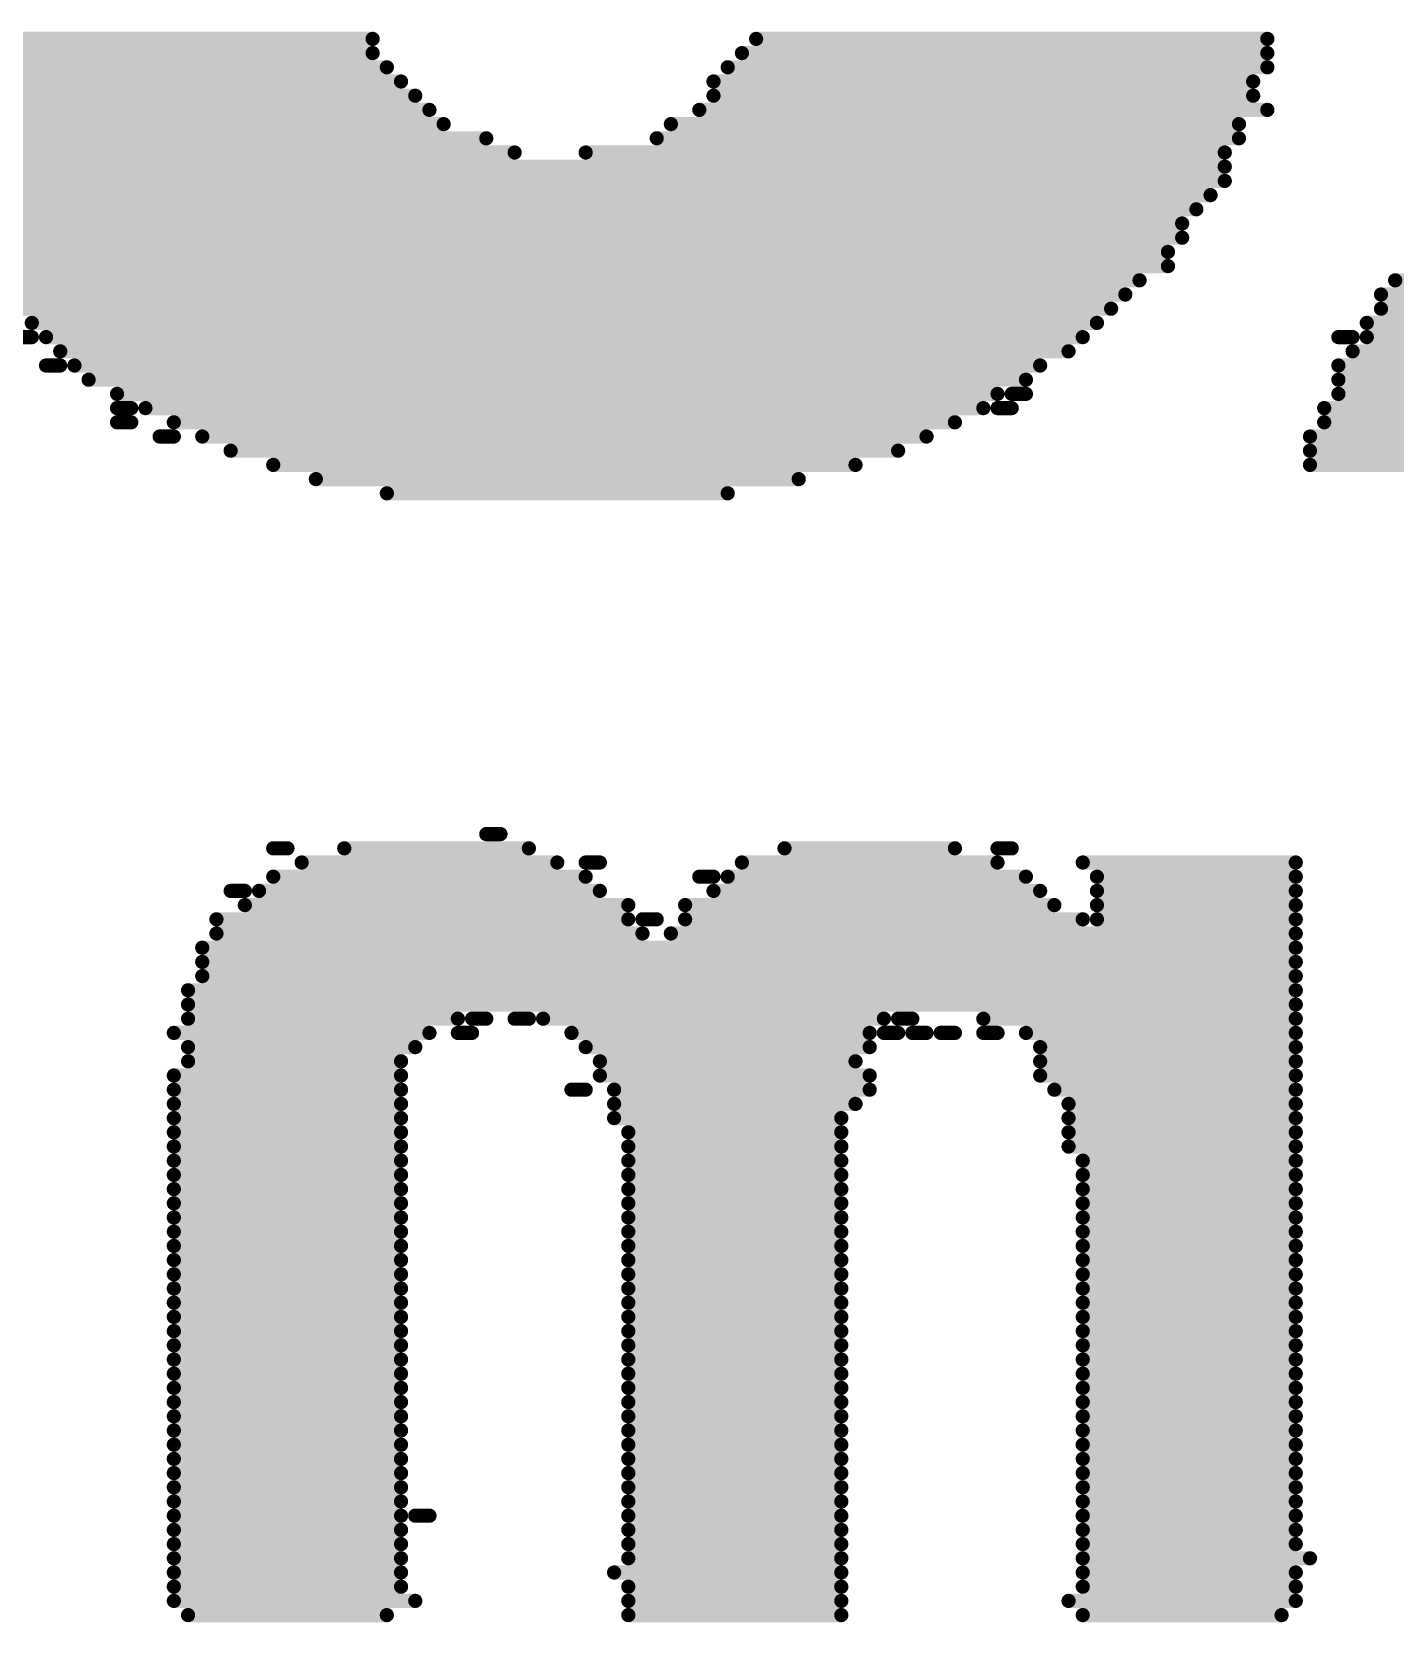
# Model space of a CAD drawing. Header units: millimetres. Extents: x -8 to 110, y -24 to 86.
# Drawn here: x 13.042 to 15.48, y 49.981 to 52.826 of the extents above; entities that cross this region are included whole.
import ezdxf

# ---------------------------------------------------------------- set-up
doc = ezdxf.new("R2010")
doc.units = ezdxf.units.MM
doc.layers.add('BottomOverlay', color=54, linetype='Continuous')

msp = doc.modelspace()

# ---------------------------------------------------------------- linework, layer by layer
at = {"layer": 'BottomOverlay', "const_width": 0.0254}
for points in [[(12.7114, 52.813), (13.6512, 52.813)], [(12.7114, 52.7876), (13.6512, 52.7876)], [(14.3116, 52.7876), (15.2514, 52.7876)], [(14.337, 52.813), (15.2514, 52.813)], [(12.7368, 52.7622), (13.6766, 52.7622)], [(14.2862, 52.7622), (15.2514, 52.7622)], [(12.7368, 52.7368), (13.702, 52.7368)], [(14.2608, 52.7368), (15.226, 52.7368)], [(12.7622, 52.7114), (13.7274, 52.7114)], [(14.2608, 52.7114), (15.226, 52.7114)], [(12.7622, 52.686), (13.7528, 52.686)], [(14.2354, 52.686), (15.2514, 52.686)], [(12.7876, 52.6606), (13.7782, 52.6606)], [(14.1846, 52.6606), (15.2006, 52.6606)], [(12.7876, 52.6352), (13.8544, 52.6352)], [(14.1592, 52.6352), (15.2006, 52.6352)], [(12.7876, 52.6098), (13.9052, 52.6098)], [(14.0322, 52.6098), (15.1752, 52.6098)], [(12.813, 52.5844), (15.1752, 52.5844)], [(12.813, 52.559), (15.1752, 52.559)], [(12.8384, 52.5336), (15.1498, 52.5336)], [(12.8638, 52.5082), (15.1244, 52.5082)], [(12.8638, 52.4828), (15.099, 52.4828)], [(12.8638, 52.4574), (15.099, 52.4574)], [(12.9146, 52.432), (15.0736, 52.432)], [(12.9146, 52.4066), (15.0736, 52.4066)], [(12.94, 52.3812), (15.0228, 52.3812)], [(15.48, 52.3812), (16.623, 52.3812)], [(12.9654, 52.3558), (14.9974, 52.3558)], [(15.4546, 52.3558), (16.623, 52.3558)], [(13.0162, 52.3304), (14.972, 52.3304)], [(13.0416, 52.305), (14.9466, 52.305)], [(15.4292, 52.305), (16.5976, 52.305)], [(15.4546, 52.3304), (16.5976, 52.3304)], [(13.0162, 52.2796), (13.0416, 52.2796)], [(13.067, 52.2796), (14.9212, 52.2796)], [(15.3784, 52.2796), (15.4038, 52.2796)], [(15.4292, 52.2796), (16.5722, 52.2796)], [(13.0924, 52.2542), (14.8958, 52.2542)], [(15.4038, 52.2542), (16.5468, 52.2542)], [(13.067, 52.2288), (13.0924, 52.2288)], [(13.1178, 52.2288), (14.845, 52.2288)], [(15.3784, 52.2288), (16.5722, 52.2288)], [(13.1432, 52.2034), (14.8196, 52.2034)], [(15.3784, 52.2034), (16.5214, 52.2034)], [(13.194, 52.178), (14.7688, 52.178)], [(14.7942, 52.178), (14.8196, 52.178)], [(15.3784, 52.178), (16.5214, 52.178)], [(13.194, 52.1526), (13.2194, 52.1526)], [(13.2448, 52.1526), (14.7434, 52.1526)], [(14.7688, 52.1526), (14.7942, 52.1526)], [(15.353, 52.1526), (16.496, 52.1526)], [(13.194, 52.1272), (13.2194, 52.1272)], [(13.2956, 52.1272), (14.6926, 52.1272)], [(15.353, 52.1272), (16.5214, 52.1272)], [(13.2702, 52.1018), (13.2956, 52.1018)], [(13.3464, 52.1018), (14.6418, 52.1018)], [(13.3972, 52.0764), (14.591, 52.0764)], [(15.3276, 52.1018), (16.4706, 52.1018)], [(15.3276, 52.0764), (16.4706, 52.0764)], [(13.4734, 52.051), (14.5148, 52.051)], [(15.3276, 52.051), (16.4452, 52.051)], [(13.5496, 52.0256), (14.4132, 52.0256)], [(13.6766, 52.0002), (14.2862, 52.0002)], [(13.4734, 51.3652), (13.4988, 51.3652)], [(13.6004, 51.3652), (13.9306, 51.3652)], [(13.8544, 51.3906), (13.8798, 51.3906)], [(14.3878, 51.3652), (14.6926, 51.3652)], [(14.7688, 51.3652), (14.7942, 51.3652)], [(13.5242, 51.3398), (13.9814, 51.3398)], [(14.0322, 51.3398), (14.0576, 51.3398)], [(14.3116, 51.3398), (14.7688, 51.3398)], [(14.9212, 51.3398), (15.3022, 51.3398)], [(13.4734, 51.3144), (14.0322, 51.3144)], [(14.2354, 51.3144), (14.2608, 51.3144)], [(14.2862, 51.3144), (14.8196, 51.3144)], [(14.9466, 51.3144), (15.3022, 51.3144)], [(13.3972, 51.289), (13.4226, 51.289)], [(13.448, 51.289), (14.0576, 51.289)], [(14.2608, 51.289), (14.845, 51.289)], [(14.9466, 51.289), (15.3022, 51.289)], [(13.4226, 51.2636), (14.1084, 51.2636)], [(14.21, 51.2636), (14.8704, 51.2636)], [(14.9466, 51.2636), (15.3022, 51.2636)], [(13.3718, 51.2382), (14.1084, 51.2382)], [(14.1338, 51.2382), (14.1592, 51.2382)], [(14.21, 51.2382), (14.9212, 51.2382)], [(14.9466, 51.2382), (15.3022, 51.2382)], [(13.3718, 51.2128), (14.1338, 51.2128)], [(14.1846, 51.2128), (15.3022, 51.2128)], [(13.3464, 51.1874), (15.3022, 51.1874)], [(13.3464, 51.162), (15.3022, 51.162)], [(13.321, 51.1112), (15.3022, 51.1112)], [(13.3464, 51.1366), (15.3022, 51.1366)], [(13.321, 51.0858), (15.3022, 51.0858)], [(13.321, 51.0604), (13.8036, 51.0604)], [(13.829, 51.0604), (13.8544, 51.0604)], [(13.9052, 51.0604), (13.9306, 51.0604)], [(13.956, 51.0604), (14.5656, 51.0604)], [(14.591, 51.0604), (14.6164, 51.0604)], [(14.7434, 51.0604), (15.3022, 51.0604)], [(13.2956, 51.035), (13.7528, 51.035)], [(13.8036, 51.035), (13.829, 51.035)], [(14.0068, 51.035), (14.5402, 51.035)], [(14.5656, 51.035), (14.591, 51.035)], [(14.6164, 51.035), (14.6418, 51.035)], [(14.6672, 51.035), (14.6926, 51.035)], [(14.7434, 51.035), (14.7688, 51.035)], [(14.8196, 51.035), (15.3022, 51.035)], [(13.321, 51.0096), (13.7274, 51.0096)], [(14.0322, 51.0096), (14.5402, 51.0096)], [(14.845, 51.0096), (15.3022, 51.0096)], [(13.321, 50.9842), (13.702, 50.9842)], [(14.0576, 50.9842), (14.5148, 50.9842)], [(14.845, 50.9842), (15.3022, 50.9842)], [(13.2956, 50.9588), (13.702, 50.9588)], [(14.0576, 50.9588), (14.5402, 50.9588)], [(14.845, 50.9588), (15.3022, 50.9588)], [(13.2956, 50.9334), (13.702, 50.9334)], [(14.0068, 50.9334), (14.0322, 50.9334)], [(14.083, 50.9334), (14.5402, 50.9334)], [(14.8704, 50.9334), (15.3022, 50.9334)], [(13.2956, 50.908), (13.702, 50.908)], [(13.2956, 50.8826), (13.702, 50.8826)], [(14.083, 50.908), (14.5148, 50.908)], [(14.083, 50.8826), (14.4894, 50.8826)], [(14.8958, 50.908), (15.3022, 50.908)], [(14.8958, 50.8826), (15.3022, 50.8826)], [(13.2956, 50.8572), (13.702, 50.8572)], [(14.1084, 50.8572), (14.4894, 50.8572)], [(14.8958, 50.8572), (15.3022, 50.8572)], [(13.2956, 50.8318), (13.702, 50.8318)], [(14.1084, 50.8318), (14.4894, 50.8318)], [(14.8958, 50.8318), (15.3022, 50.8318)], [(13.2956, 50.8064), (13.702, 50.8064)], [(14.1084, 50.8064), (14.4894, 50.8064)], [(14.9212, 50.8064), (15.3022, 50.8064)], [(13.2956, 50.781), (13.702, 50.781)], [(14.1084, 50.781), (14.4894, 50.781)], [(14.9212, 50.781), (15.3022, 50.781)], [(13.2956, 50.7556), (13.702, 50.7556)], [(14.1084, 50.7556), (14.4894, 50.7556)], [(14.9212, 50.7556), (15.3022, 50.7556)], [(13.2956, 50.7302), (13.702, 50.7302)], [(14.1084, 50.7302), (14.4894, 50.7302)], [(14.9212, 50.7302), (15.3022, 50.7302)], [(13.2956, 50.7048), (13.702, 50.7048)], [(14.1084, 50.7048), (14.4894, 50.7048)], [(14.9212, 50.7048), (15.3022, 50.7048)], [(13.2956, 50.6794), (13.702, 50.6794)], [(13.2956, 50.654), (13.702, 50.654)], [(14.1084, 50.6794), (14.4894, 50.6794)], [(14.1084, 50.654), (14.4894, 50.654)], [(14.9212, 50.6794), (15.3022, 50.6794)], [(14.9212, 50.654), (15.3022, 50.654)], [(13.2956, 50.6286), (13.702, 50.6286)], [(14.1084, 50.6286), (14.4894, 50.6286)], [(14.9212, 50.6286), (15.3022, 50.6286)], [(13.2956, 50.6032), (13.702, 50.6032)], [(14.1084, 50.6032), (14.4894, 50.6032)], [(14.9212, 50.6032), (15.3022, 50.6032)], [(13.2956, 50.5778), (13.702, 50.5778)], [(14.1084, 50.5778), (14.4894, 50.5778)], [(14.9212, 50.5778), (15.3022, 50.5778)], [(13.2956, 50.5524), (13.702, 50.5524)], [(14.1084, 50.5524), (14.4894, 50.5524)], [(14.9212, 50.5524), (15.3022, 50.5524)], [(13.2956, 50.527), (13.702, 50.527)], [(14.1084, 50.527), (14.4894, 50.527)], [(14.9212, 50.527), (15.3022, 50.527)], [(13.2956, 50.5016), (13.702, 50.5016)], [(14.1084, 50.5016), (14.4894, 50.5016)], [(14.9212, 50.5016), (15.3022, 50.5016)], [(13.2956, 50.4762), (13.702, 50.4762)], [(14.1084, 50.4762), (14.4894, 50.4762)], [(14.9212, 50.4762), (15.3022, 50.4762)], [(13.2956, 50.4508), (13.702, 50.4508)], [(14.1084, 50.4508), (14.4894, 50.4508)], [(14.9212, 50.4508), (15.3022, 50.4508)], [(13.2956, 50.4254), (13.702, 50.4254)], [(13.2956, 50.4), (13.702, 50.4)], [(14.1084, 50.4254), (14.4894, 50.4254)], [(14.1084, 50.4), (14.4894, 50.4)], [(14.9212, 50.4254), (15.3022, 50.4254)], [(14.9212, 50.4), (15.3022, 50.4)], [(13.2956, 50.3746), (13.702, 50.3746)], [(14.1084, 50.3746), (14.4894, 50.3746)], [(14.9212, 50.3746), (15.3022, 50.3746)], [(13.2956, 50.3492), (13.702, 50.3492)], [(14.1084, 50.3492), (14.4894, 50.3492)], [(14.9212, 50.3492), (15.3022, 50.3492)], [(13.2956, 50.3238), (13.702, 50.3238)], [(14.1084, 50.3238), (14.4894, 50.3238)], [(14.9212, 50.3238), (15.3022, 50.3238)], [(13.2956, 50.2984), (13.702, 50.2984)], [(14.1084, 50.2984), (14.4894, 50.2984)], [(14.9212, 50.2984), (15.3022, 50.2984)], [(13.2956, 50.273), (13.702, 50.273)], [(14.1084, 50.273), (14.4894, 50.273)], [(14.9212, 50.273), (15.3022, 50.273)], [(13.2956, 50.2476), (13.702, 50.2476)], [(14.1084, 50.2476), (14.4894, 50.2476)], [(14.9212, 50.2476), (15.3022, 50.2476)], [(13.2956, 50.2222), (13.702, 50.2222)], [(14.1084, 50.2222), (14.4894, 50.2222)], [(14.9212, 50.2222), (15.3022, 50.2222)], [(13.2956, 50.1968), (13.702, 50.1968)], [(13.2956, 50.1714), (13.702, 50.1714)], [(13.7274, 50.1714), (13.7528, 50.1714)], [(14.1084, 50.1968), (14.4894, 50.1968)], [(14.1084, 50.1714), (14.4894, 50.1714)], [(14.9212, 50.1968), (15.3022, 50.1968)], [(14.9212, 50.1714), (15.3022, 50.1714)], [(13.2956, 50.146), (13.702, 50.146)], [(14.1084, 50.146), (14.4894, 50.146)], [(14.9212, 50.146), (15.3022, 50.146)], [(13.2956, 50.1206), (13.702, 50.1206)], [(14.1084, 50.1206), (14.4894, 50.1206)], [(14.9212, 50.1206), (15.3022, 50.1206)], [(13.2956, 50.0952), (13.702, 50.0952)], [(14.1084, 50.0952), (14.4894, 50.0952)], [(14.9212, 50.0952), (15.3276, 50.0952)], [(13.2956, 50.0698), (13.702, 50.0698)], [(14.083, 50.0698), (14.4894, 50.0698)], [(14.9212, 50.0698), (15.3022, 50.0698)], [(13.2956, 50.0444), (13.702, 50.0444)], [(14.1084, 50.0444), (14.4894, 50.0444)], [(14.9212, 50.0444), (15.3022, 50.0444)], [(13.2956, 50.019), (13.7274, 50.019)], [(14.1084, 50.019), (14.4894, 50.019)], [(14.8958, 50.019), (15.3022, 50.019)], [(13.321, 49.9936), (13.6766, 49.9936)], [(14.1084, 49.9936), (14.4894, 49.9936)], [(14.9212, 49.9936), (15.2768, 49.9936)]]:
    msp.add_lwpolyline(points, dxfattribs=at)
at = {"layer": 'BottomOverlay', "const_width": 0.0127}
for points in [[(13.6449, 52.813, 1), (13.6576, 52.813, 1)], [(13.6449, 52.7876, 1), (13.6576, 52.7876, 1)], [(14.3053, 52.7876, 1), (14.318, 52.7876, 1)], [(14.3307, 52.813, 1), (14.3434, 52.813, 1)], [(15.2451, 52.813, 1), (15.2578, 52.813, 1)], [(15.2451, 52.7876, 1), (15.2578, 52.7876, 1)], [(13.6703, 52.7622, 1), (13.683, 52.7622, 1)], [(14.2799, 52.7622, 1), (14.2926, 52.7622, 1)], [(15.2451, 52.7622, 1), (15.2578, 52.7622, 1)], [(13.6957, 52.7368, 1), (13.7084, 52.7368, 1)], [(14.2545, 52.7368, 1), (14.2672, 52.7368, 1)], [(15.2197, 52.7368, 1), (15.2324, 52.7368, 1)], [(13.7211, 52.7114, 1), (13.7338, 52.7114, 1)], [(14.2545, 52.7114, 1), (14.2672, 52.7114, 1)], [(15.2197, 52.7114, 1), (15.2324, 52.7114, 1)], [(13.7465, 52.686, 1), (13.7592, 52.686, 1)], [(14.2291, 52.686, 1), (14.2418, 52.686, 1)], [(15.2451, 52.686, 1), (15.2578, 52.686, 1)], [(13.7719, 52.6606, 1), (13.7846, 52.6606, 1)], [(14.1783, 52.6606, 1), (14.191, 52.6606, 1)], [(15.1943, 52.6606, 1), (15.207, 52.6606, 1)], [(13.8481, 52.6352, 1), (13.8608, 52.6352, 1)], [(14.1529, 52.6352, 1), (14.1656, 52.6352, 1)], [(15.1943, 52.6352, 1), (15.207, 52.6352, 1)], [(13.8989, 52.6098, 1), (13.9116, 52.6098, 1)], [(14.0259, 52.6098, 1), (14.0386, 52.6098, 1)], [(15.1689, 52.6098, 1), (15.1816, 52.6098, 1)], [(15.1689, 52.5844, 1), (15.1816, 52.5844, 1)], [(15.1435, 52.5336, 1), (15.1562, 52.5336, 1)], [(15.1689, 52.559, 1), (15.1816, 52.559, 1)], [(15.1181, 52.5082, 1), (15.1308, 52.5082, 1)], [(15.0927, 52.4828, 1), (15.1054, 52.4828, 1)], [(15.0927, 52.4574, 1), (15.1054, 52.4574, 1)], [(15.0673, 52.432, 1), (15.08, 52.432, 1)], [(15.0673, 52.4066, 1), (15.08, 52.4066, 1)], [(15.0165, 52.3812, 1), (15.0292, 52.3812, 1)], [(15.4737, 52.3812, 1), (15.4864, 52.3812, 1)], [(14.9911, 52.3558, 1), (15.0038, 52.3558, 1)], [(15.4483, 52.3558, 1), (15.461, 52.3558, 1)], [(13.0353, 52.305, 1), (13.048, 52.305, 1)], [(14.9403, 52.305, 1), (14.953, 52.305, 1)], [(14.9657, 52.3304, 1), (14.9784, 52.3304, 1)], [(15.4229, 52.305, 1), (15.4356, 52.305, 1)], [(15.4483, 52.3304, 1), (15.461, 52.3304, 1)], [(13.0353, 52.2796, 1), (13.048, 52.2796, 1)], [(13.0607, 52.2796, 1), (13.0734, 52.2796, 1)], [(14.9149, 52.2796, 1), (14.9276, 52.2796, 1)], [(15.3721, 52.2796, 1), (15.3848, 52.2796, 1)], [(15.3975, 52.2796, 1), (15.4102, 52.2796, 1)], [(15.4229, 52.2796, 1), (15.4356, 52.2796, 1)], [(13.0861, 52.2542, 1), (13.0988, 52.2542, 1)], [(14.8895, 52.2542, 1), (14.9022, 52.2542, 1)], [(15.3975, 52.2542, 1), (15.4102, 52.2542, 1)], [(13.0607, 52.2288, 1), (13.0734, 52.2288, 1)], [(13.0861, 52.2288, 1), (13.0988, 52.2288, 1)], [(13.1115, 52.2288, 1), (13.1242, 52.2288, 1)], [(14.8387, 52.2288, 1), (14.8514, 52.2288, 1)], [(15.3721, 52.2288, 1), (15.3848, 52.2288, 1)], [(13.1369, 52.2034, 1), (13.1496, 52.2034, 1)], [(14.8133, 52.2034, 1), (14.826, 52.2034, 1)], [(15.3721, 52.2034, 1), (15.3848, 52.2034, 1)], [(13.1877, 52.178, 1), (13.2004, 52.178, 1)], [(14.7625, 52.178, 1), (14.7752, 52.178, 1)], [(14.7879, 52.178, 1), (14.8006, 52.178, 1)], [(14.8133, 52.178, 1), (14.826, 52.178, 1)], [(15.3721, 52.178, 1), (15.3848, 52.178, 1)], [(13.1877, 52.1526, 1), (13.2004, 52.1526, 1)], [(13.2131, 52.1526, 1), (13.2258, 52.1526, 1)], [(13.2385, 52.1526, 1), (13.2512, 52.1526, 1)], [(14.7371, 52.1526, 1), (14.7498, 52.1526, 1)], [(14.7625, 52.1526, 1), (14.7752, 52.1526, 1)], [(14.7879, 52.1526, 1), (14.8006, 52.1526, 1)], [(15.3467, 52.1526, 1), (15.3594, 52.1526, 1)], [(13.1877, 52.1272, 1), (13.2004, 52.1272, 1)], [(13.2131, 52.1272, 1), (13.2258, 52.1272, 1)], [(13.2893, 52.1272, 1), (13.302, 52.1272, 1)], [(14.6863, 52.1272, 1), (14.699, 52.1272, 1)], [(15.3467, 52.1272, 1), (15.3594, 52.1272, 1)], [(13.2639, 52.1018, 1), (13.2766, 52.1018, 1)], [(13.2893, 52.1018, 1), (13.302, 52.1018, 1)], [(13.3401, 52.1018, 1), (13.3528, 52.1018, 1)], [(13.3909, 52.0764, 1), (13.4036, 52.0764, 1)], [(14.5847, 52.0764, 1), (14.5974, 52.0764, 1)], [(14.6355, 52.1018, 1), (14.6482, 52.1018, 1)], [(15.3213, 52.1018, 1), (15.334, 52.1018, 1)], [(15.3213, 52.0764, 1), (15.334, 52.0764, 1)], [(13.4671, 52.051, 1), (13.4798, 52.051, 1)], [(14.5085, 52.051, 1), (14.5212, 52.051, 1)], [(15.3213, 52.051, 1), (15.334, 52.051, 1)], [(13.5433, 52.0256, 1), (13.556, 52.0256, 1)], [(14.4069, 52.0256, 1), (14.4196, 52.0256, 1)], [(13.6703, 52.0002, 1), (13.683, 52.0002, 1)], [(14.2799, 52.0002, 1), (14.2926, 52.0002, 1)], [(13.4671, 51.3652, 1), (13.4798, 51.3652, 1)], [(13.4925, 51.3652, 1), (13.5052, 51.3652, 1)], [(13.5941, 51.3652, 1), (13.6068, 51.3652, 1)], [(13.8481, 51.3906, 1), (13.8608, 51.3906, 1)], [(13.8735, 51.3906, 1), (13.8862, 51.3906, 1)], [(13.9243, 51.3652, 1), (13.937, 51.3652, 1)], [(14.3815, 51.3652, 1), (14.3942, 51.3652, 1)], [(14.6863, 51.3652, 1), (14.699, 51.3652, 1)], [(14.7625, 51.3652, 1), (14.7752, 51.3652, 1)], [(14.7879, 51.3652, 1), (14.8006, 51.3652, 1)], [(13.5179, 51.3398, 1), (13.5306, 51.3398, 1)], [(13.9751, 51.3398, 1), (13.9878, 51.3398, 1)], [(14.0259, 51.3398, 1), (14.0386, 51.3398, 1)], [(14.0513, 51.3398, 1), (14.064, 51.3398, 1)], [(14.3053, 51.3398, 1), (14.318, 51.3398, 1)], [(14.7625, 51.3398, 1), (14.7752, 51.3398, 1)], [(14.9149, 51.3398, 1), (14.9276, 51.3398, 1)], [(15.2959, 51.3398, 1), (15.3086, 51.3398, 1)], [(13.4671, 51.3144, 1), (13.4798, 51.3144, 1)], [(14.0259, 51.3144, 1), (14.0386, 51.3144, 1)], [(14.2291, 51.3144, 1), (14.2418, 51.3144, 1)], [(14.2545, 51.3144, 1), (14.2672, 51.3144, 1)], [(14.2799, 51.3144, 1), (14.2926, 51.3144, 1)], [(14.8133, 51.3144, 1), (14.826, 51.3144, 1)], [(14.9403, 51.3144, 1), (14.953, 51.3144, 1)], [(15.2959, 51.3144, 1), (15.3086, 51.3144, 1)], [(13.3909, 51.289, 1), (13.4036, 51.289, 1)], [(13.4163, 51.289, 1), (13.429, 51.289, 1)], [(13.4417, 51.289, 1), (13.4544, 51.289, 1)], [(14.0513, 51.289, 1), (14.064, 51.289, 1)], [(14.2545, 51.289, 1), (14.2672, 51.289, 1)], [(14.8387, 51.289, 1), (14.8514, 51.289, 1)], [(14.9403, 51.289, 1), (14.953, 51.289, 1)], [(15.2959, 51.289, 1), (15.3086, 51.289, 1)], [(13.4163, 51.2636, 1), (13.429, 51.2636, 1)], [(14.1021, 51.2636, 1), (14.1148, 51.2636, 1)], [(14.2037, 51.2636, 1), (14.2164, 51.2636, 1)], [(14.8641, 51.2636, 1), (14.8768, 51.2636, 1)], [(14.9403, 51.2636, 1), (14.953, 51.2636, 1)], [(15.2959, 51.2636, 1), (15.3086, 51.2636, 1)], [(13.3655, 51.2382, 1), (13.3782, 51.2382, 1)], [(14.1021, 51.2382, 1), (14.1148, 51.2382, 1)], [(14.1275, 51.2382, 1), (14.1402, 51.2382, 1)], [(14.1529, 51.2382, 1), (14.1656, 51.2382, 1)], [(14.2037, 51.2382, 1), (14.2164, 51.2382, 1)], [(14.9149, 51.2382, 1), (14.9276, 51.2382, 1)], [(14.9403, 51.2382, 1), (14.953, 51.2382, 1)], [(15.2959, 51.2382, 1), (15.3086, 51.2382, 1)], [(13.3655, 51.2128, 1), (13.3782, 51.2128, 1)], [(14.1275, 51.2128, 1), (14.1402, 51.2128, 1)], [(14.1783, 51.2128, 1), (14.191, 51.2128, 1)], [(15.2959, 51.2128, 1), (15.3086, 51.2128, 1)], [(13.3401, 51.1874, 1), (13.3528, 51.1874, 1)], [(15.2959, 51.1874, 1), (15.3086, 51.1874, 1)], [(13.3401, 51.162, 1), (13.3528, 51.162, 1)], [(15.2959, 51.162, 1), (15.3086, 51.162, 1)], [(13.3147, 51.1112, 1), (13.3274, 51.1112, 1)], [(13.3401, 51.1366, 1), (13.3528, 51.1366, 1)], [(15.2959, 51.1366, 1), (15.3086, 51.1366, 1)], [(15.2959, 51.1112, 1), (15.3086, 51.1112, 1)], [(13.3147, 51.0858, 1), (13.3274, 51.0858, 1)], [(15.2959, 51.0858, 1), (15.3086, 51.0858, 1)], [(13.3147, 51.0604, 1), (13.3274, 51.0604, 1)], [(13.7973, 51.0604, 1), (13.81, 51.0604, 1)], [(13.8227, 51.0604, 1), (13.8354, 51.0604, 1)], [(13.8481, 51.0604, 1), (13.8608, 51.0604, 1)], [(13.8989, 51.0604, 1), (13.9116, 51.0604, 1)], [(13.9243, 51.0604, 1), (13.937, 51.0604, 1)], [(13.9497, 51.0604, 1), (13.9624, 51.0604, 1)], [(14.5593, 51.0604, 1), (14.572, 51.0604, 1)], [(14.5847, 51.0604, 1), (14.5974, 51.0604, 1)], [(14.6101, 51.0604, 1), (14.6228, 51.0604, 1)], [(14.7371, 51.0604, 1), (14.7498, 51.0604, 1)], [(15.2959, 51.0604, 1), (15.3086, 51.0604, 1)], [(13.2893, 51.035, 1), (13.302, 51.035, 1)], [(13.7465, 51.035, 1), (13.7592, 51.035, 1)], [(13.7973, 51.035, 1), (13.81, 51.035, 1)], [(13.8227, 51.035, 1), (13.8354, 51.035, 1)], [(14.0005, 51.035, 1), (14.0132, 51.035, 1)], [(14.5339, 51.035, 1), (14.5466, 51.035, 1)], [(14.5593, 51.035, 1), (14.572, 51.035, 1)], [(14.5847, 51.035, 1), (14.5974, 51.035, 1)], [(14.6101, 51.035, 1), (14.6228, 51.035, 1)], [(14.6355, 51.035, 1), (14.6482, 51.035, 1)], [(14.6609, 51.035, 1), (14.6736, 51.035, 1)], [(14.6863, 51.035, 1), (14.699, 51.035, 1)], [(14.7371, 51.035, 1), (14.7498, 51.035, 1)], [(14.7625, 51.035, 1), (14.7752, 51.035, 1)], [(14.8133, 51.035, 1), (14.826, 51.035, 1)], [(15.2959, 51.035, 1), (15.3086, 51.035, 1)], [(13.3147, 51.0096, 1), (13.3274, 51.0096, 1)], [(13.7211, 51.0096, 1), (13.7338, 51.0096, 1)], [(14.0259, 51.0096, 1), (14.0386, 51.0096, 1)], [(14.5339, 51.0096, 1), (14.5466, 51.0096, 1)], [(14.8387, 51.0096, 1), (14.8514, 51.0096, 1)], [(15.2959, 51.0096, 1), (15.3086, 51.0096, 1)], [(13.3147, 50.9842, 1), (13.3274, 50.9842, 1)], [(13.6957, 50.9842, 1), (13.7084, 50.9842, 1)], [(14.0513, 50.9842, 1), (14.064, 50.9842, 1)], [(14.5085, 50.9842, 1), (14.5212, 50.9842, 1)], [(14.8387, 50.9842, 1), (14.8514, 50.9842, 1)], [(15.2959, 50.9842, 1), (15.3086, 50.9842, 1)], [(13.2893, 50.9588, 1), (13.302, 50.9588, 1)], [(13.6957, 50.9588, 1), (13.7084, 50.9588, 1)], [(14.0513, 50.9588, 1), (14.064, 50.9588, 1)], [(14.5339, 50.9588, 1), (14.5466, 50.9588, 1)], [(14.8387, 50.9588, 1), (14.8514, 50.9588, 1)], [(15.2959, 50.9588, 1), (15.3086, 50.9588, 1)], [(13.2893, 50.9334, 1), (13.302, 50.9334, 1)], [(13.6957, 50.9334, 1), (13.7084, 50.9334, 1)], [(14.0005, 50.9334, 1), (14.0132, 50.9334, 1)], [(14.0259, 50.9334, 1), (14.0386, 50.9334, 1)], [(14.0767, 50.9334, 1), (14.0894, 50.9334, 1)], [(14.5339, 50.9334, 1), (14.5466, 50.9334, 1)], [(14.8641, 50.9334, 1), (14.8768, 50.9334, 1)], [(15.2959, 50.9334, 1), (15.3086, 50.9334, 1)], [(13.2893, 50.908, 1), (13.302, 50.908, 1)], [(13.2893, 50.8826, 1), (13.302, 50.8826, 1)], [(13.6957, 50.908, 1), (13.7084, 50.908, 1)], [(13.6957, 50.8826, 1), (13.7084, 50.8826, 1)], [(14.0767, 50.908, 1), (14.0894, 50.908, 1)], [(14.0767, 50.8826, 1), (14.0894, 50.8826, 1)], [(14.4831, 50.8826, 1), (14.4958, 50.8826, 1)], [(14.5085, 50.908, 1), (14.5212, 50.908, 1)], [(14.8895, 50.908, 1), (14.9022, 50.908, 1)], [(14.8895, 50.8826, 1), (14.9022, 50.8826, 1)], [(15.2959, 50.908, 1), (15.3086, 50.908, 1)], [(15.2959, 50.8826, 1), (15.3086, 50.8826, 1)], [(13.2893, 50.8572, 1), (13.302, 50.8572, 1)], [(13.6957, 50.8572, 1), (13.7084, 50.8572, 1)], [(14.1021, 50.8572, 1), (14.1148, 50.8572, 1)], [(14.4831, 50.8572, 1), (14.4958, 50.8572, 1)], [(14.8895, 50.8572, 1), (14.9022, 50.8572, 1)], [(15.2959, 50.8572, 1), (15.3086, 50.8572, 1)], [(13.2893, 50.8318, 1), (13.302, 50.8318, 1)], [(13.6957, 50.8318, 1), (13.7084, 50.8318, 1)], [(14.1021, 50.8318, 1), (14.1148, 50.8318, 1)], [(14.4831, 50.8318, 1), (14.4958, 50.8318, 1)], [(14.8895, 50.8318, 1), (14.9022, 50.8318, 1)], [(15.2959, 50.8318, 1), (15.3086, 50.8318, 1)], [(13.2893, 50.8064, 1), (13.302, 50.8064, 1)], [(13.6957, 50.8064, 1), (13.7084, 50.8064, 1)], [(14.1021, 50.8064, 1), (14.1148, 50.8064, 1)], [(14.4831, 50.8064, 1), (14.4958, 50.8064, 1)], [(14.9149, 50.8064, 1), (14.9276, 50.8064, 1)], [(15.2959, 50.8064, 1), (15.3086, 50.8064, 1)], [(13.2893, 50.781, 1), (13.302, 50.781, 1)], [(13.6957, 50.781, 1), (13.7084, 50.781, 1)], [(14.1021, 50.781, 1), (14.1148, 50.781, 1)], [(14.4831, 50.781, 1), (14.4958, 50.781, 1)], [(14.9149, 50.781, 1), (14.9276, 50.781, 1)], [(15.2959, 50.781, 1), (15.3086, 50.781, 1)], [(13.2893, 50.7556, 1), (13.302, 50.7556, 1)], [(13.6957, 50.7556, 1), (13.7084, 50.7556, 1)], [(14.1021, 50.7556, 1), (14.1148, 50.7556, 1)], [(14.4831, 50.7556, 1), (14.4958, 50.7556, 1)], [(14.9149, 50.7556, 1), (14.9276, 50.7556, 1)], [(15.2959, 50.7556, 1), (15.3086, 50.7556, 1)], [(13.2893, 50.7302, 1), (13.302, 50.7302, 1)], [(13.6957, 50.7302, 1), (13.7084, 50.7302, 1)], [(14.1021, 50.7302, 1), (14.1148, 50.7302, 1)], [(14.4831, 50.7302, 1), (14.4958, 50.7302, 1)], [(14.9149, 50.7302, 1), (14.9276, 50.7302, 1)], [(15.2959, 50.7302, 1), (15.3086, 50.7302, 1)], [(13.2893, 50.7048, 1), (13.302, 50.7048, 1)], [(13.6957, 50.7048, 1), (13.7084, 50.7048, 1)], [(14.1021, 50.7048, 1), (14.1148, 50.7048, 1)], [(14.4831, 50.7048, 1), (14.4958, 50.7048, 1)], [(14.9149, 50.7048, 1), (14.9276, 50.7048, 1)], [(15.2959, 50.7048, 1), (15.3086, 50.7048, 1)], [(13.2893, 50.6794, 1), (13.302, 50.6794, 1)], [(13.2893, 50.654, 1), (13.302, 50.654, 1)], [(13.6957, 50.6794, 1), (13.7084, 50.6794, 1)], [(13.6957, 50.654, 1), (13.7084, 50.654, 1)], [(14.1021, 50.6794, 1), (14.1148, 50.6794, 1)], [(14.1021, 50.654, 1), (14.1148, 50.654, 1)], [(14.4831, 50.6794, 1), (14.4958, 50.6794, 1)], [(14.4831, 50.654, 1), (14.4958, 50.654, 1)], [(14.9149, 50.6794, 1), (14.9276, 50.6794, 1)], [(14.9149, 50.654, 1), (14.9276, 50.654, 1)], [(15.2959, 50.6794, 1), (15.3086, 50.6794, 1)], [(15.2959, 50.654, 1), (15.3086, 50.654, 1)], [(13.2893, 50.6286, 1), (13.302, 50.6286, 1)], [(13.6957, 50.6286, 1), (13.7084, 50.6286, 1)], [(14.1021, 50.6286, 1), (14.1148, 50.6286, 1)], [(14.4831, 50.6286, 1), (14.4958, 50.6286, 1)], [(14.9149, 50.6286, 1), (14.9276, 50.6286, 1)], [(15.2959, 50.6286, 1), (15.3086, 50.6286, 1)], [(13.2893, 50.6032, 1), (13.302, 50.6032, 1)], [(13.6957, 50.6032, 1), (13.7084, 50.6032, 1)], [(14.1021, 50.6032, 1), (14.1148, 50.6032, 1)], [(14.4831, 50.6032, 1), (14.4958, 50.6032, 1)], [(14.9149, 50.6032, 1), (14.9276, 50.6032, 1)], [(15.2959, 50.6032, 1), (15.3086, 50.6032, 1)], [(13.2893, 50.5778, 1), (13.302, 50.5778, 1)], [(13.6957, 50.5778, 1), (13.7084, 50.5778, 1)], [(14.1021, 50.5778, 1), (14.1148, 50.5778, 1)], [(14.4831, 50.5778, 1), (14.4958, 50.5778, 1)], [(14.9149, 50.5778, 1), (14.9276, 50.5778, 1)], [(15.2959, 50.5778, 1), (15.3086, 50.5778, 1)], [(13.2893, 50.5524, 1), (13.302, 50.5524, 1)], [(13.6957, 50.5524, 1), (13.7084, 50.5524, 1)], [(14.1021, 50.5524, 1), (14.1148, 50.5524, 1)], [(14.4831, 50.5524, 1), (14.4958, 50.5524, 1)], [(14.9149, 50.5524, 1), (14.9276, 50.5524, 1)], [(15.2959, 50.5524, 1), (15.3086, 50.5524, 1)], [(13.2893, 50.527, 1), (13.302, 50.527, 1)], [(13.6957, 50.527, 1), (13.7084, 50.527, 1)], [(14.1021, 50.527, 1), (14.1148, 50.527, 1)], [(14.4831, 50.527, 1), (14.4958, 50.527, 1)], [(14.9149, 50.527, 1), (14.9276, 50.527, 1)], [(15.2959, 50.527, 1), (15.3086, 50.527, 1)], [(13.2893, 50.5016, 1), (13.302, 50.5016, 1)], [(13.6957, 50.5016, 1), (13.7084, 50.5016, 1)], [(14.1021, 50.5016, 1), (14.1148, 50.5016, 1)], [(14.4831, 50.5016, 1), (14.4958, 50.5016, 1)], [(14.9149, 50.5016, 1), (14.9276, 50.5016, 1)], [(15.2959, 50.5016, 1), (15.3086, 50.5016, 1)], [(13.2893, 50.4762, 1), (13.302, 50.4762, 1)], [(13.6957, 50.4762, 1), (13.7084, 50.4762, 1)], [(14.1021, 50.4762, 1), (14.1148, 50.4762, 1)], [(14.4831, 50.4762, 1), (14.4958, 50.4762, 1)], [(14.9149, 50.4762, 1), (14.9276, 50.4762, 1)], [(15.2959, 50.4762, 1), (15.3086, 50.4762, 1)], [(13.2893, 50.4508, 1), (13.302, 50.4508, 1)], [(13.6957, 50.4508, 1), (13.7084, 50.4508, 1)], [(14.1021, 50.4508, 1), (14.1148, 50.4508, 1)], [(14.4831, 50.4508, 1), (14.4958, 50.4508, 1)], [(14.9149, 50.4508, 1), (14.9276, 50.4508, 1)], [(15.2959, 50.4508, 1), (15.3086, 50.4508, 1)], [(13.2893, 50.4254, 1), (13.302, 50.4254, 1)], [(13.2893, 50.4, 1), (13.302, 50.4, 1)], [(13.6957, 50.4254, 1), (13.7084, 50.4254, 1)], [(13.6957, 50.4, 1), (13.7084, 50.4, 1)], [(14.1021, 50.4254, 1), (14.1148, 50.4254, 1)], [(14.1021, 50.4, 1), (14.1148, 50.4, 1)], [(14.4831, 50.4254, 1), (14.4958, 50.4254, 1)], [(14.4831, 50.4, 1), (14.4958, 50.4, 1)], [(14.9149, 50.4254, 1), (14.9276, 50.4254, 1)], [(14.9149, 50.4, 1), (14.9276, 50.4, 1)], [(15.2959, 50.4254, 1), (15.3086, 50.4254, 1)], [(15.2959, 50.4, 1), (15.3086, 50.4, 1)], [(13.2893, 50.3746, 1), (13.302, 50.3746, 1)], [(13.6957, 50.3746, 1), (13.7084, 50.3746, 1)], [(14.1021, 50.3746, 1), (14.1148, 50.3746, 1)], [(14.4831, 50.3746, 1), (14.4958, 50.3746, 1)], [(14.9149, 50.3746, 1), (14.9276, 50.3746, 1)], [(15.2959, 50.3746, 1), (15.3086, 50.3746, 1)], [(13.2893, 50.3492, 1), (13.302, 50.3492, 1)], [(13.6957, 50.3492, 1), (13.7084, 50.3492, 1)], [(14.1021, 50.3492, 1), (14.1148, 50.3492, 1)], [(14.4831, 50.3492, 1), (14.4958, 50.3492, 1)], [(14.9149, 50.3492, 1), (14.9276, 50.3492, 1)], [(15.2959, 50.3492, 1), (15.3086, 50.3492, 1)], [(13.2893, 50.3238, 1), (13.302, 50.3238, 1)], [(13.6957, 50.3238, 1), (13.7084, 50.3238, 1)], [(14.1021, 50.3238, 1), (14.1148, 50.3238, 1)], [(14.4831, 50.3238, 1), (14.4958, 50.3238, 1)], [(14.9149, 50.3238, 1), (14.9276, 50.3238, 1)], [(15.2959, 50.3238, 1), (15.3086, 50.3238, 1)], [(13.2893, 50.2984, 1), (13.302, 50.2984, 1)], [(13.6957, 50.2984, 1), (13.7084, 50.2984, 1)], [(14.1021, 50.2984, 1), (14.1148, 50.2984, 1)], [(14.4831, 50.2984, 1), (14.4958, 50.2984, 1)], [(14.9149, 50.2984, 1), (14.9276, 50.2984, 1)], [(15.2959, 50.2984, 1), (15.3086, 50.2984, 1)], [(13.2893, 50.273, 1), (13.302, 50.273, 1)], [(13.6957, 50.273, 1), (13.7084, 50.273, 1)], [(14.1021, 50.273, 1), (14.1148, 50.273, 1)], [(14.4831, 50.273, 1), (14.4958, 50.273, 1)], [(14.9149, 50.273, 1), (14.9276, 50.273, 1)], [(15.2959, 50.273, 1), (15.3086, 50.273, 1)], [(13.2893, 50.2476, 1), (13.302, 50.2476, 1)], [(13.6957, 50.2476, 1), (13.7084, 50.2476, 1)], [(14.1021, 50.2476, 1), (14.1148, 50.2476, 1)], [(14.4831, 50.2476, 1), (14.4958, 50.2476, 1)], [(14.9149, 50.2476, 1), (14.9276, 50.2476, 1)], [(15.2959, 50.2476, 1), (15.3086, 50.2476, 1)], [(13.2893, 50.2222, 1), (13.302, 50.2222, 1)], [(13.6957, 50.2222, 1), (13.7084, 50.2222, 1)], [(14.1021, 50.2222, 1), (14.1148, 50.2222, 1)], [(14.4831, 50.2222, 1), (14.4958, 50.2222, 1)], [(14.9149, 50.2222, 1), (14.9276, 50.2222, 1)], [(15.2959, 50.2222, 1), (15.3086, 50.2222, 1)], [(13.2893, 50.1968, 1), (13.302, 50.1968, 1)], [(13.2893, 50.1714, 1), (13.302, 50.1714, 1)], [(13.6957, 50.1968, 1), (13.7084, 50.1968, 1)], [(13.6957, 50.1714, 1), (13.7084, 50.1714, 1)], [(13.7211, 50.1714, 1), (13.7338, 50.1714, 1)], [(13.7465, 50.1714, 1), (13.7592, 50.1714, 1)], [(14.1021, 50.1968, 1), (14.1148, 50.1968, 1)], [(14.1021, 50.1714, 1), (14.1148, 50.1714, 1)], [(14.4831, 50.1968, 1), (14.4958, 50.1968, 1)], [(14.4831, 50.1714, 1), (14.4958, 50.1714, 1)], [(14.9149, 50.1968, 1), (14.9276, 50.1968, 1)], [(14.9149, 50.1714, 1), (14.9276, 50.1714, 1)], [(15.2959, 50.1968, 1), (15.3086, 50.1968, 1)], [(15.2959, 50.1714, 1), (15.3086, 50.1714, 1)], [(13.2893, 50.146, 1), (13.302, 50.146, 1)], [(13.6957, 50.146, 1), (13.7084, 50.146, 1)], [(14.1021, 50.146, 1), (14.1148, 50.146, 1)], [(14.4831, 50.146, 1), (14.4958, 50.146, 1)], [(14.9149, 50.146, 1), (14.9276, 50.146, 1)], [(15.2959, 50.146, 1), (15.3086, 50.146, 1)], [(13.2893, 50.1206, 1), (13.302, 50.1206, 1)], [(13.6957, 50.1206, 1), (13.7084, 50.1206, 1)], [(14.1021, 50.1206, 1), (14.1148, 50.1206, 1)], [(14.4831, 50.1206, 1), (14.4958, 50.1206, 1)], [(14.9149, 50.1206, 1), (14.9276, 50.1206, 1)], [(15.2959, 50.1206, 1), (15.3086, 50.1206, 1)], [(13.2893, 50.0952, 1), (13.302, 50.0952, 1)], [(13.6957, 50.0952, 1), (13.7084, 50.0952, 1)], [(14.1021, 50.0952, 1), (14.1148, 50.0952, 1)], [(14.4831, 50.0952, 1), (14.4958, 50.0952, 1)], [(14.9149, 50.0952, 1), (14.9276, 50.0952, 1)], [(15.3213, 50.0952, 1), (15.334, 50.0952, 1)], [(13.2893, 50.0698, 1), (13.302, 50.0698, 1)], [(13.6957, 50.0698, 1), (13.7084, 50.0698, 1)], [(14.0767, 50.0698, 1), (14.0894, 50.0698, 1)], [(14.4831, 50.0698, 1), (14.4958, 50.0698, 1)], [(14.9149, 50.0698, 1), (14.9276, 50.0698, 1)], [(15.2959, 50.0698, 1), (15.3086, 50.0698, 1)], [(13.2893, 50.0444, 1), (13.302, 50.0444, 1)], [(13.6957, 50.0444, 1), (13.7084, 50.0444, 1)], [(14.1021, 50.0444, 1), (14.1148, 50.0444, 1)], [(14.4831, 50.0444, 1), (14.4958, 50.0444, 1)], [(14.9149, 50.0444, 1), (14.9276, 50.0444, 1)], [(15.2959, 50.0444, 1), (15.3086, 50.0444, 1)], [(13.2893, 50.019, 1), (13.302, 50.019, 1)], [(13.7211, 50.019, 1), (13.7338, 50.019, 1)], [(14.1021, 50.019, 1), (14.1148, 50.019, 1)], [(14.4831, 50.019, 1), (14.4958, 50.019, 1)], [(14.8895, 50.019, 1), (14.9022, 50.019, 1)], [(15.2959, 50.019, 1), (15.3086, 50.019, 1)], [(13.3147, 49.9936, 1), (13.3274, 49.9936, 1)], [(13.6703, 49.9936, 1), (13.683, 49.9936, 1)], [(14.1021, 49.9936, 1), (14.1148, 49.9936, 1)], [(14.4831, 49.9936, 1), (14.4958, 49.9936, 1)], [(14.9149, 49.9936, 1), (14.9276, 49.9936, 1)], [(15.2705, 49.9936, 1), (15.2832, 49.9936, 1)]]:
    msp.add_lwpolyline(points, format="xyb", close=True, dxfattribs=at)

doc.saveas('drawing.dxf')
